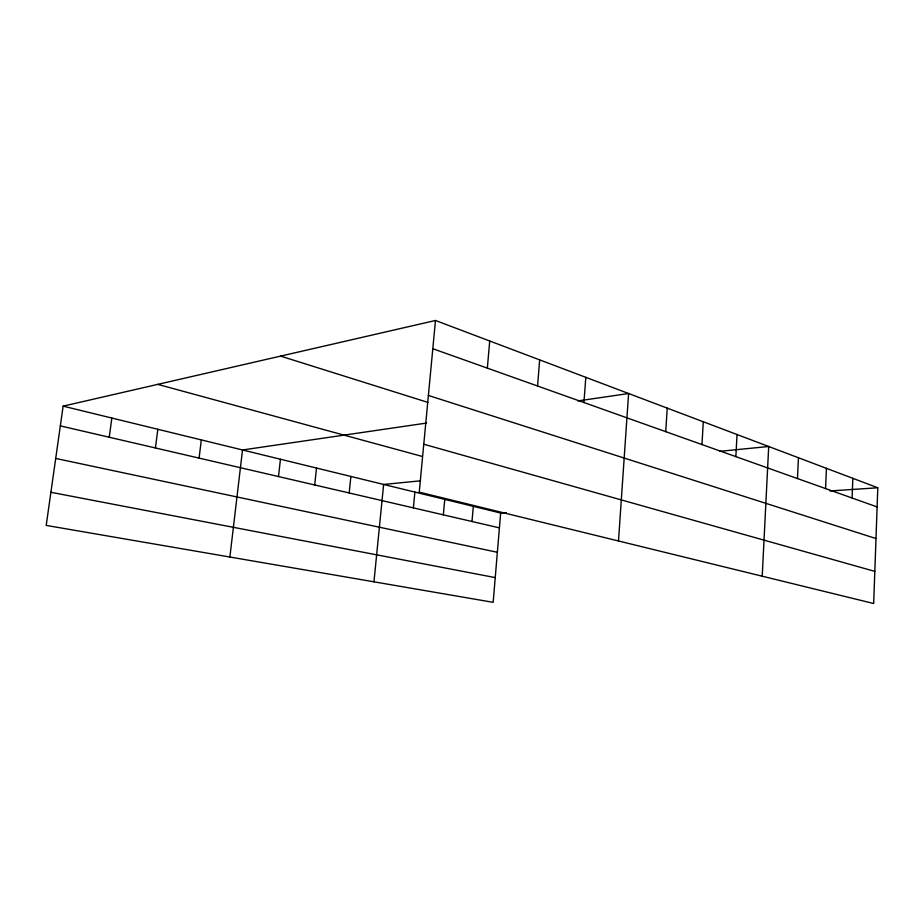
<?xml version="1.0" encoding="UTF-8"?>
<svg xmlns="http://www.w3.org/2000/svg" width="924" height="924" viewBox="0 0 924 924"><rect width="100%" height="100%" fill="white"/><g stroke="black" fill="none" stroke-linecap="round" stroke-linejoin="round"><path stroke-width="1.39" d="M877.8 487.768L873.677 603.522L419.242 492.146L435.481 320.478L877.8 487.768L829.948 490.967M852.09 498.013L852.852 478.332M825.582 488.577L826.449 468.341M797.481 478.574L798.44 457.75M762.219 576.206L768.699 446.5L719.958 451.305M735.851 456.629L737.04 434.534M701.963 444.559L703.291 421.771M665.73 431.658L667.232 408.131M618.491 540.979L628.597 393.52L577.95 400.924M583.945 402.541L585.816 377.339M537.56 386.024L539.662 359.886M63.132 406.144L500.658 513.039L493.162 602.332L46.2 525.409L63.132 406.144L435.481 320.478M471.991 521.494L473.319 506.364M487.341 368.133L489.72 340.991M443.335 514.841L444.756 499.387M413.386 507.888L414.888 492.088M373.954 581.82L383.633 484.453L420.443 480.827M349.168 492.966L350.877 476.449M314.691 484.961L316.516 468.052M278.494 476.553L280.446 459.24M229.88 557.022L242.515 449.976L426.622 423.053M199.087 458.108L201.328 439.916M155.428 447.967L157.842 429.29M109.251 437.237L111.85 418.052M500.658 513.039L506.364 512.658M50.901 492.284L495.241 577.604M55.706 458.443L497.366 552.286M60.337 425.883L499.41 527.87M157.761 384.372L422.303 456.444M423.769 444.225L874.82 571.379M280.619 356.11L427.881 402.39M428.389 395.46L875.987 538.542M432.813 348.718L877.119 506.929"/></g></svg>
